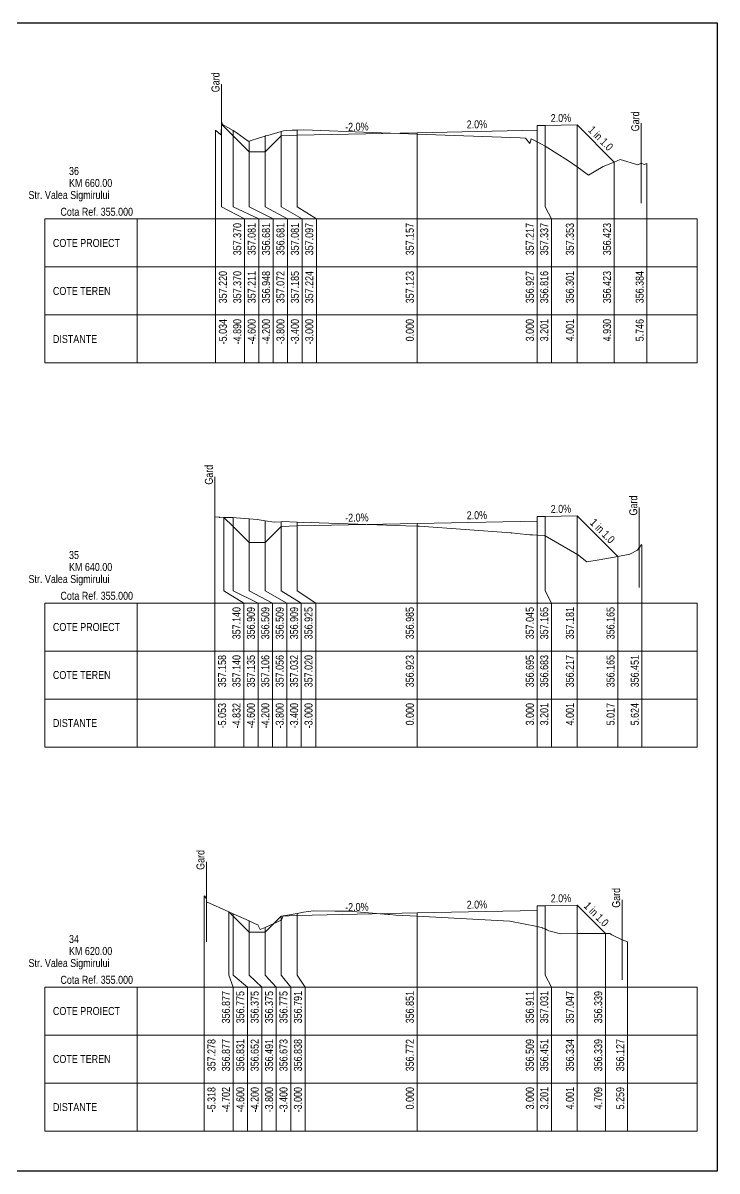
# Model space of a CAD drawing. Extents: x 1 to 634, y 0 to 594.
# Drawn here: x 317.15 to 334.5, y 0 to 28.7 of the extents above; entities that cross this region are included whole.
import ezdxf
from ezdxf.enums import TextEntityAlignment as Align

# ---------------------------------------------------------------- set-up
doc = ezdxf.new("R2010")
doc.units = 0
doc.header["$MEASUREMENT"] = 0
doc.layers.add('ARD-No Plot', color=1, linetype='Continuous', lineweight=0, plot=False)
for name, color, linetype, lineweight in [('Cartus', 7, 'Continuous', 0), ('DESIGN-TEXT', 7, 'Continuous', 0), ('EXISTING-TEXT', 7, 'Continuous', 0), ('LINES', 7, 'Continuous', 0), ('Text', 7, 'Continuous', 0), ('X-RL', 7, 'Continuous', 0), ('XPLOT-DESIGN', 5, 'Continuous', 0), ('XPLOT-EXISTING', 3, 'Continuous', 0), ('XPLOT-GRADE', 7, 'Continuous', 0), ('XPLOT-KM', 7, 'Continuous', 0), ('XPLOT-TITLE', 7, 'Continuous', 0)]:
    doc.layers.add(name, color=color, linetype=linetype, lineweight=lineweight)
doc.styles.add('$6$$0$Arial', font='arial.ttf', dxfattribs={"width": 0.8})

# ---------------------------------------------------------------- blocks, each defined once
blk = doc.blocks.new('$5$$0$A3_TRANSV_ALIN_TIRENA')
at = {"layer": ''}
blk.add_lwpolyline([(0, 0), (0, 287), (345, 287), (345, 0)], close=True, dxfattribs=at)

msp = doc.modelspace()

# ---------------------------------------------------------------- linework, layer by layer
at = {"layer": 'LINES'}
for p, q in [((322.112, 27.168), (322.112, 25.168)), ((322.11, 24.1), (322.11, 26.17)), ((322.11, 24.1), (322.11, 26.17)), ((322.11, 24.1), (322.11, 26.17)), ((330.201, 24.1), (330.201, 26.137)), ((330.201, 24.1), (330.201, 26.137)), ((330.201, 24.1), (330.201, 26.137)), ((331.001, 24.1), (331.001, 26.153)), ((331.001, 24.1), (331.001, 26.153)), ((331.001, 24.1), (331.001, 26.153)), ((332.605, 26.192), (332.605, 24.192)), ((321.966, 24.1), (321.966, 26.02)), ((321.966, 24.1), (321.966, 26.02)), ((322.4, 24.1), (322.4, 26.011)), ((322.4, 24.1), (322.4, 26.011)), ((322.4, 24.1), (322.4, 26.011)), ((323.2, 24.1), (323.2, 25.872)), ((323.2, 24.1), (323.2, 25.872)), ((323.2, 24.1), (323.2, 25.872)), ((323.6, 24.1), (323.6, 25.985)), ((323.6, 24.1), (323.6, 25.985)), ((323.6, 24.1), (323.6, 25.985)), ((324, 24.1), (324, 26.024)), ((324, 24.1), (324, 26.024)), ((324, 24.1), (324, 26.024)), ((327, 24.1), (327, 25.957)), ((327, 24.1), (327, 25.957)), ((327, 24.1), (327, 25.957)), ((330, 24.1), (330, 26.017)), ((330, 24.1), (330, 26.017)), ((330, 24.1), (330, 26.017)), ((322.8, 24.1), (322.8, 25.748)), ((322.8, 24.1), (322.8, 25.748)), ((322.8, 24.1), (322.8, 25.748)), ((331.93, 24.1), (331.93, 25.223)), ((331.93, 24.1), (331.93, 25.223)), ((331.93, 24.1), (331.93, 25.223)), ((332.746, 24.1), (332.746, 25.184)), ((332.746, 24.1), (332.746, 25.184)), ((321.966, 23.8), (321.966, 24.1)), ((321.966, 23.8), (321.966, 24.1)), ((322.686, 23.8), (322.11, 24.1)), ((322.686, 23.8), (322.11, 24.1)), ((322.686, 23.8), (322.11, 24.1)), ((323.046, 23.8), (322.4, 24.1)), ((323.046, 23.8), (322.4, 24.1)), ((323.046, 23.8), (322.4, 24.1)), ((323.406, 23.8), (322.8, 24.1)), ((323.406, 23.8), (322.8, 24.1)), ((323.406, 23.8), (322.8, 24.1)), ((323.766, 23.8), (323.2, 24.1)), ((323.766, 23.8), (323.2, 24.1)), ((323.766, 23.8), (323.2, 24.1)), ((324.126, 23.8), (323.6, 24.1)), ((324.126, 23.8), (323.6, 24.1)), ((324.126, 23.8), (323.6, 24.1)), ((324.486, 23.8), (324, 24.1)), ((324.486, 23.8), (324, 24.1)), ((324.486, 23.8), (324, 24.1)), ((327, 23.8), (327, 24.1)), ((327, 23.8), (327, 24.1)), ((327, 23.8), (327, 24.1)), ((330, 23.8), (330, 24.1)), ((330, 23.8), (330, 24.1)), ((330, 23.8), (330, 24.1)), ((330.36, 23.8), (330.201, 24.1)), ((330.36, 23.8), (330.201, 24.1)), ((330.36, 23.8), (330.201, 24.1)), ((331.001, 23.8), (331.001, 24.1)), ((331.001, 23.8), (331.001, 24.1)), ((331.001, 23.8), (331.001, 24.1)), ((331.93, 23.8), (331.93, 24.1)), ((331.93, 23.8), (331.93, 24.1)), ((331.93, 23.8), (331.93, 24.1)), ((332.746, 23.8), (332.746, 24.1)), ((332.746, 23.8), (332.746, 24.1)), ((317.698, 22.6), (317.698, 23.8)), ((317.698, 23.8), (320, 23.8)), ((320, 20.2), (320, 23.8)), ((320, 23.8), (334, 23.8)), ((321.966, 20.2), (321.966, 23.8)), ((321.966, 20.2), (321.966, 23.8)), ((322.686, 20.2), (322.686, 23.8)), ((322.686, 20.2), (322.686, 23.8)), ((322.686, 20.2), (322.686, 23.8)), ((323.046, 20.2), (323.046, 23.8)), ((323.046, 20.2), (323.046, 23.8)), ((323.046, 20.2), (323.046, 23.8)), ((323.406, 20.2), (323.406, 23.8)), ((323.406, 20.2), (323.406, 23.8)), ((323.406, 20.2), (323.406, 23.8)), ((323.766, 20.2), (323.766, 23.8)), ((323.766, 20.2), (323.766, 23.8)), ((323.766, 20.2), (323.766, 23.8)), ((324.126, 20.2), (324.126, 23.8)), ((324.126, 20.2), (324.126, 23.8)), ((324.126, 20.2), (324.126, 23.8)), ((324.486, 20.2), (324.486, 23.8)), ((324.486, 20.2), (324.486, 23.8)), ((324.486, 20.2), (324.486, 23.8)), ((327, 20.2), (327, 23.8)), ((327, 20.2), (327, 23.8)), ((327, 20.2), (327, 23.8)), ((330, 20.2), (330, 23.8)), ((330, 20.2), (330, 23.8)), ((330, 20.2), (330, 23.8)), ((330.36, 20.2), (330.36, 23.8)), ((330.36, 20.2), (330.36, 23.8)), ((330.36, 20.2), (330.36, 23.8)), ((331.001, 20.2), (331.001, 23.8)), ((331.001, 20.2), (331.001, 23.8)), ((331.001, 20.2), (331.001, 23.8)), ((331.93, 20.2), (331.93, 23.8)), ((331.93, 20.2), (331.93, 23.8)), ((331.93, 20.2), (331.93, 23.8)), ((332.746, 20.2), (332.746, 23.8)), ((332.746, 20.2), (332.746, 23.8)), ((334, 20.2), (334, 23.8)), ((317.698, 21.4), (317.698, 22.6)), ((317.698, 22.6), (320, 22.6)), ((320, 22.6), (317.698, 22.6)), ((320, 22.6), (334, 22.6)), ((317.698, 20.2), (317.698, 21.4)), ((317.698, 21.4), (320, 21.4)), ((320, 21.4), (317.698, 21.4)), ((320, 21.4), (334, 21.4)), ((320, 20.2), (317.698, 20.2)), ((320, 20.2), (334, 20.2)), ((321.947, 17.358), (321.947, 15.358)), ((330.201, 14.5), (330.201, 16.365)), ((330.201, 14.5), (330.201, 16.365)), ((330.201, 14.5), (330.201, 16.365)), ((331.001, 14.5), (331.001, 16.381)), ((331.001, 14.5), (331.001, 16.381)), ((331.001, 14.5), (331.001, 16.381)), ((332.556, 16.589), (332.556, 14.589)), ((321.947, 14.5), (321.947, 16.358)), ((321.947, 14.5), (321.947, 16.358)), ((322.168, 14.5), (322.168, 16.34)), ((322.168, 14.5), (322.168, 16.34)), ((322.168, 14.5), (322.168, 16.34)), ((322.4, 14.5), (322.4, 16.335)), ((322.4, 14.5), (322.4, 16.335)), ((322.4, 14.5), (322.4, 16.335)), ((322.8, 14.5), (322.8, 16.306)), ((322.8, 14.5), (322.8, 16.306)), ((322.8, 14.5), (322.8, 16.306)), ((323.2, 14.5), (323.2, 16.256)), ((323.2, 14.5), (323.2, 16.256)), ((323.2, 14.5), (323.2, 16.256)), ((323.6, 14.5), (323.6, 16.232)), ((323.6, 14.5), (323.6, 16.232)), ((323.6, 14.5), (323.6, 16.232)), ((324, 14.5), (324, 16.22)), ((324, 14.5), (324, 16.22)), ((324, 14.5), (324, 16.22)), ((327, 14.5), (327, 16.185)), ((327, 14.5), (327, 16.185)), ((327, 14.5), (327, 16.185)), ((330, 14.5), (330, 16.245)), ((330, 14.5), (330, 16.245)), ((330, 14.5), (330, 16.245)), ((332.624, 14.5), (332.624, 15.651)), ((332.624, 14.5), (332.624, 15.651)), ((332.017, 14.5), (332.017, 15.365)), ((332.017, 14.5), (332.017, 15.365)), ((332.017, 14.5), (332.017, 15.365)), ((321.947, 14.2), (321.947, 14.5)), ((321.947, 14.2), (321.947, 14.5)), ((322.667, 14.2), (322.168, 14.5)), ((322.667, 14.2), (322.168, 14.5)), ((322.667, 14.2), (322.168, 14.5)), ((323.027, 14.2), (322.4, 14.5)), ((323.027, 14.2), (322.4, 14.5)), ((323.027, 14.2), (322.4, 14.5)), ((323.387, 14.2), (322.8, 14.5)), ((323.387, 14.2), (322.8, 14.5)), ((323.387, 14.2), (322.8, 14.5)), ((323.747, 14.2), (323.2, 14.5)), ((323.747, 14.2), (323.2, 14.5)), ((323.747, 14.2), (323.2, 14.5)), ((324.107, 14.2), (323.6, 14.5)), ((324.107, 14.2), (323.6, 14.5)), ((324.107, 14.2), (323.6, 14.5)), ((324.467, 14.2), (324, 14.5)), ((324.467, 14.2), (324, 14.5)), ((324.467, 14.2), (324, 14.5)), ((327, 14.2), (327, 14.5)), ((327, 14.2), (327, 14.5)), ((327, 14.2), (327, 14.5)), ((330, 14.2), (330, 14.5)), ((330, 14.2), (330, 14.5)), ((330, 14.2), (330, 14.5)), ((330.36, 14.2), (330.201, 14.5)), ((330.36, 14.2), (330.201, 14.5)), ((330.36, 14.2), (330.201, 14.5)), ((331.001, 14.2), (331.001, 14.5)), ((331.001, 14.2), (331.001, 14.5)), ((331.001, 14.2), (331.001, 14.5)), ((332.017, 14.2), (332.017, 14.5)), ((332.017, 14.2), (332.017, 14.5)), ((332.017, 14.2), (332.017, 14.5)), ((332.624, 14.2), (332.624, 14.5)), ((332.624, 14.2), (332.624, 14.5)), ((317.698, 13), (317.698, 14.2)), ((317.698, 14.2), (320, 14.2)), ((320, 10.6), (320, 14.2)), ((320, 14.2), (334, 14.2)), ((321.947, 10.6), (321.947, 14.2)), ((321.947, 10.6), (321.947, 14.2)), ((322.667, 10.6), (322.667, 14.2)), ((322.667, 10.6), (322.667, 14.2)), ((322.667, 10.6), (322.667, 14.2)), ((323.027, 10.6), (323.027, 14.2)), ((323.027, 10.6), (323.027, 14.2)), ((323.027, 10.6), (323.027, 14.2)), ((323.387, 10.6), (323.387, 14.2)), ((323.387, 10.6), (323.387, 14.2)), ((323.387, 10.6), (323.387, 14.2)), ((323.747, 10.6), (323.747, 14.2)), ((323.747, 10.6), (323.747, 14.2)), ((323.747, 10.6), (323.747, 14.2)), ((324.107, 10.6), (324.107, 14.2)), ((324.107, 10.6), (324.107, 14.2)), ((324.107, 10.6), (324.107, 14.2)), ((324.467, 10.6), (324.467, 14.2)), ((324.467, 10.6), (324.467, 14.2)), ((324.467, 10.6), (324.467, 14.2)), ((327, 10.6), (327, 14.2)), ((327, 10.6), (327, 14.2)), ((327, 10.6), (327, 14.2)), ((330, 10.6), (330, 14.2)), ((330, 10.6), (330, 14.2)), ((330, 10.6), (330, 14.2)), ((330.36, 10.6), (330.36, 14.2)), ((330.36, 10.6), (330.36, 14.2)), ((330.36, 10.6), (330.36, 14.2)), ((331.001, 10.6), (331.001, 14.2)), ((331.001, 10.6), (331.001, 14.2)), ((331.001, 10.6), (331.001, 14.2)), ((332.017, 10.6), (332.017, 14.2)), ((332.017, 10.6), (332.017, 14.2)), ((332.017, 10.6), (332.017, 14.2)), ((332.624, 10.6), (332.624, 14.2)), ((332.624, 10.6), (332.624, 14.2)), ((334, 10.6), (334, 14.2)), ((317.698, 11.8), (317.698, 13)), ((317.698, 13), (320, 13)), ((320, 13), (317.698, 13)), ((320, 13), (334, 13)), ((317.698, 10.6), (317.698, 11.8)), ((317.698, 11.8), (320, 11.8)), ((320, 11.8), (317.698, 11.8)), ((320, 11.8), (334, 11.8)), ((320, 10.6), (317.698, 10.6)), ((320, 10.6), (334, 10.6)), ((321.736, 7.729), (321.736, 5.729)), ((321.682, 4.9), (321.682, 6.878)), ((321.682, 4.9), (321.682, 6.878)), ((330.201, 4.9), (330.201, 6.631)), ((330.201, 4.9), (330.201, 6.631)), ((330.201, 4.9), (330.201, 6.631)), ((331.001, 4.9), (331.001, 6.647)), ((331.001, 4.9), (331.001, 6.647)), ((331.001, 4.9), (331.001, 6.647)), ((332.127, 6.781), (332.127, 4.781)), ((322.298, 4.9), (322.298, 6.477)), ((322.298, 4.9), (322.298, 6.477)), ((322.298, 4.9), (322.298, 6.477)), ((322.4, 4.9), (322.4, 6.431)), ((322.4, 4.9), (322.4, 6.431)), ((322.4, 4.9), (322.4, 6.431)), ((323.6, 4.9), (323.6, 6.375)), ((323.6, 4.9), (323.6, 6.375)), ((323.6, 4.9), (323.6, 6.375)), ((324, 4.9), (324, 6.438)), ((324, 4.9), (324, 6.438)), ((324, 4.9), (324, 6.438)), ((327, 4.9), (327, 6.451)), ((327, 4.9), (327, 6.451)), ((327, 4.9), (327, 6.451)), ((330, 4.9), (330, 6.511)), ((330, 4.9), (330, 6.511)), ((330, 4.9), (330, 6.511)), ((322.8, 4.9), (322.8, 6.252)), ((322.8, 4.9), (322.8, 6.252)), ((322.8, 4.9), (322.8, 6.252)), ((323.2, 4.9), (323.2, 6.091)), ((323.2, 4.9), (323.2, 6.091)), ((323.2, 4.9), (323.2, 6.091)), ((331.709, 4.9), (331.709, 5.939)), ((331.709, 4.9), (331.709, 5.939)), ((331.709, 4.9), (331.709, 5.939)), ((332.259, 4.9), (332.259, 5.727)), ((332.259, 4.9), (332.259, 5.727)), ((321.682, 4.6), (321.682, 4.9)), ((321.682, 4.6), (321.682, 4.9)), ((322.402, 4.6), (322.298, 4.9)), ((322.402, 4.6), (322.298, 4.9)), ((322.402, 4.6), (322.298, 4.9)), ((322.762, 4.6), (322.4, 4.9)), ((322.762, 4.6), (322.4, 4.9)), ((322.762, 4.6), (322.4, 4.9)), ((323.122, 4.6), (322.8, 4.9)), ((323.122, 4.6), (322.8, 4.9)), ((323.122, 4.6), (322.8, 4.9)), ((323.482, 4.6), (323.2, 4.9)), ((323.482, 4.6), (323.2, 4.9)), ((323.482, 4.6), (323.2, 4.9)), ((323.842, 4.6), (323.6, 4.9)), ((323.842, 4.6), (323.6, 4.9)), ((323.842, 4.6), (323.6, 4.9)), ((324.202, 4.6), (324, 4.9)), ((324.202, 4.6), (324, 4.9)), ((324.202, 4.6), (324, 4.9)), ((327, 4.6), (327, 4.9)), ((327, 4.6), (327, 4.9)), ((327, 4.6), (327, 4.9)), ((330, 4.6), (330, 4.9)), ((330, 4.6), (330, 4.9)), ((330, 4.6), (330, 4.9)), ((330.36, 4.6), (330.201, 4.9)), ((330.36, 4.6), (330.201, 4.9)), ((330.36, 4.6), (330.201, 4.9)), ((331.001, 4.6), (331.001, 4.9)), ((331.001, 4.6), (331.001, 4.9)), ((331.001, 4.6), (331.001, 4.9)), ((331.709, 4.6), (331.709, 4.9)), ((331.709, 4.6), (331.709, 4.9)), ((331.709, 4.6), (331.709, 4.9)), ((332.259, 4.6), (332.259, 4.9)), ((332.259, 4.6), (332.259, 4.9)), ((317.698, 3.4), (317.698, 4.6)), ((317.698, 4.6), (320, 4.6)), ((320, 1), (320, 4.6)), ((320, 4.6), (334, 4.6)), ((321.682, 1), (321.682, 4.6)), ((321.682, 1), (321.682, 4.6)), ((322.402, 1), (322.402, 4.6)), ((322.402, 1), (322.402, 4.6)), ((322.402, 1), (322.402, 4.6)), ((322.762, 1), (322.762, 4.6)), ((322.762, 1), (322.762, 4.6)), ((322.762, 1), (322.762, 4.6)), ((323.122, 1), (323.122, 4.6)), ((323.122, 1), (323.122, 4.6)), ((323.122, 1), (323.122, 4.6)), ((323.482, 1), (323.482, 4.6)), ((323.482, 1), (323.482, 4.6)), ((323.482, 1), (323.482, 4.6)), ((323.842, 1), (323.842, 4.6)), ((323.842, 1), (323.842, 4.6)), ((323.842, 1), (323.842, 4.6)), ((324.202, 1), (324.202, 4.6)), ((324.202, 1), (324.202, 4.6)), ((324.202, 1), (324.202, 4.6)), ((327, 1), (327, 4.6)), ((327, 1), (327, 4.6)), ((327, 1), (327, 4.6)), ((330, 1), (330, 4.6)), ((330, 1), (330, 4.6)), ((330, 1), (330, 4.6)), ((330.36, 1), (330.36, 4.6)), ((330.36, 1), (330.36, 4.6)), ((330.36, 1), (330.36, 4.6)), ((331.001, 1), (331.001, 4.6)), ((331.001, 1), (331.001, 4.6)), ((331.001, 1), (331.001, 4.6)), ((331.709, 1), (331.709, 4.6)), ((331.709, 1), (331.709, 4.6)), ((331.709, 1), (331.709, 4.6)), ((332.259, 1), (332.259, 4.6)), ((332.259, 1), (332.259, 4.6)), ((334, 1), (334, 4.6)), ((317.698, 2.2), (317.698, 3.4)), ((317.698, 3.4), (320, 3.4)), ((320, 3.4), (317.698, 3.4)), ((320, 3.4), (334, 3.4)), ((317.698, 1), (317.698, 2.2)), ((317.698, 2.2), (320, 2.2)), ((320, 2.2), (317.698, 2.2)), ((320, 2.2), (334, 2.2)), ((320, 1), (317.698, 1)), ((320, 1), (334, 1))]:
    msp.add_line(p, q, dxfattribs=at)
at = {"layer": 'XPLOT-DESIGN'}
for p, q in [((322.11, 26.17), (322.4, 25.881)), ((330, 26.017), (330.001, 26.137)), ((330.001, 26.137), (330.201, 26.137)), ((330.201, 26.137), (331.001, 26.153)), ((331.001, 26.153), (331.93, 25.223)), ((322.4, 25.881), (322.8, 25.481)), ((323.2, 25.481), (323.6, 25.881)), ((323.6, 25.881), (324, 25.897)), ((324, 25.897), (327, 25.957)), ((327, 25.957), (330, 26.017)), ((322.8, 25.481), (323.2, 25.481)), ((330, 16.245), (330.001, 16.365)), ((330.001, 16.365), (330.201, 16.365)), ((330.201, 16.365), (331.001, 16.381)), ((331.001, 16.381), (332.017, 15.365)), ((322.168, 16.34), (322.4, 16.109)), ((322.4, 16.109), (322.8, 15.709)), ((323.2, 15.709), (323.6, 16.109)), ((323.6, 16.109), (324, 16.125)), ((324, 16.125), (327, 16.185)), ((327, 16.185), (330, 16.245)), ((322.8, 15.709), (323.2, 15.709)), ((330, 6.511), (330.001, 6.631)), ((330.001, 6.631), (330.201, 6.631)), ((330.201, 6.631), (331.001, 6.647)), ((331.001, 6.647), (331.709, 5.939)), ((322.298, 6.477), (322.4, 6.375)), ((322.4, 6.375), (322.8, 5.975)), ((323.2, 5.975), (323.6, 6.375)), ((323.6, 6.375), (324, 6.391)), ((324, 6.391), (327, 6.451)), ((327, 6.451), (330, 6.511)), ((322.8, 5.975), (323.2, 5.975))]:
    msp.add_line(p, q, dxfattribs=at)
at = {"layer": 'XPLOT-EXISTING'}
for p, q in [((322.102, 25.915), (322.11, 26.17)), ((322.11, 26.17), (322.112, 26.234)), ((322.112, 26.234), (322.141, 26.161)), ((322.141, 26.161), (322.4, 26.011)), ((321.966, 26.02), (322.096, 25.907)), ((322.096, 25.907), (322.102, 25.915)), ((322.4, 26.011), (322.507, 25.949)), ((322.507, 25.949), (322.778, 25.741)), ((322.8, 25.748), (323.064, 25.83)), ((323.064, 25.83), (323.2, 25.872)), ((323.2, 25.872), (323.215, 25.877)), ((323.215, 25.877), (323.267, 25.886)), ((323.267, 25.886), (323.6, 25.985)), ((323.6, 25.985), (323.658, 26.002)), ((323.658, 26.002), (323.745, 26.008)), ((323.745, 26.008), (323.877, 26.021)), ((323.877, 26.021), (324, 26.024)), ((324, 26.024), (324.174, 26.029)), ((324.174, 26.029), (325.88, 25.961)), ((325.88, 25.961), (326.574, 25.939)), ((326.574, 25.939), (327, 25.923)), ((327, 25.923), (327, 25.923)), ((327, 25.923), (329.581, 25.83)), ((322.778, 25.741), (322.8, 25.748)), ((329.581, 25.83), (329.708, 25.821)), ((329.708, 25.821), (329.823, 25.685)), ((329.823, 25.685), (329.853, 25.801)), ((329.853, 25.801), (330, 25.727)), ((330, 25.727), (330.113, 25.67)), ((330.113, 25.67), (330.201, 25.616)), ((330.201, 25.616), (330.789, 25.255)), ((331.93, 25.223), (332.077, 25.283)), ((332.077, 25.283), (332.522, 25.155)), ((330.789, 25.255), (331.001, 25.101)), ((331.001, 25.101), (331.289, 24.891)), ((331.289, 24.891), (331.652, 25.11)), ((331.652, 25.11), (331.93, 25.223)), ((332.522, 25.155), (332.605, 25.192)), ((332.605, 25.192), (332.675, 25.161)), ((332.675, 25.161), (332.746, 25.184)), ((321.947, 16.358), (322.052, 16.343)), ((322.052, 16.343), (322.064, 16.337)), ((322.064, 16.337), (322.066, 16.336)), ((322.066, 16.336), (322.068, 16.339)), ((322.068, 16.339), (322.074, 16.343)), ((322.074, 16.343), (322.168, 16.34)), ((322.168, 16.34), (322.4, 16.335)), ((322.4, 16.335), (322.475, 16.333)), ((322.475, 16.333), (322.8, 16.306)), ((322.8, 16.306), (323.002, 16.289)), ((323.002, 16.289), (323.2, 16.256)), ((323.2, 16.256), (323.425, 16.219)), ((323.425, 16.219), (323.6, 16.232)), ((323.6, 16.232), (323.629, 16.234)), ((323.629, 16.234), (324, 16.22)), ((324, 16.22), (324.306, 16.208)), ((324.306, 16.208), (324.365, 16.21)), ((324.365, 16.21), (324.55, 16.203)), ((324.55, 16.203), (326.724, 16.133)), ((326.724, 16.133), (327, 16.123)), ((327, 16.123), (327, 16.123)), ((327, 16.123), (327.059, 16.121)), ((327.059, 16.121), (329.349, 15.958)), ((329.349, 15.958), (329.362, 15.942)), ((329.362, 15.942), (329.366, 15.958)), ((329.366, 15.958), (329.491, 15.936)), ((329.491, 15.936), (329.494, 15.936)), ((329.494, 15.936), (329.816, 15.907)), ((329.816, 15.907), (329.889, 15.901)), ((329.889, 15.901), (330, 15.895)), ((330, 15.895), (330.198, 15.885)), ((330.198, 15.885), (330.201, 15.883)), ((330.201, 15.883), (330.992, 15.423)), ((332.322, 15.419), (332.515, 15.519)), ((332.515, 15.519), (332.556, 15.589)), ((332.556, 15.589), (332.561, 15.574)), ((332.561, 15.574), (332.603, 15.659)), ((332.603, 15.659), (332.624, 15.651)), ((330.992, 15.423), (331.001, 15.417)), ((331.001, 15.417), (331.243, 15.232)), ((331.243, 15.232), (331.553, 15.281)), ((331.553, 15.281), (332.017, 15.365)), ((332.017, 15.365), (332.322, 15.419)), ((321.682, 6.878), (321.722, 6.827)), ((321.722, 6.827), (321.726, 6.877)), ((321.726, 6.877), (321.726, 6.871)), ((321.726, 6.871), (321.736, 6.729)), ((321.736, 6.729), (322.298, 6.477)), ((322.298, 6.477), (322.4, 6.431)), ((322.4, 6.431), (322.8, 6.252)), ((323.61, 6.277), (323.654, 6.376)), ((323.654, 6.376), (323.66, 6.382)), ((323.66, 6.382), (323.662, 6.377)), ((323.662, 6.377), (324, 6.438)), ((324, 6.438), (324.163, 6.468)), ((324.163, 6.468), (324.409, 6.501)), ((324.409, 6.501), (324.948, 6.499)), ((324.948, 6.499), (325.294, 6.5)), ((325.294, 6.5), (326.277, 6.413)), ((326.277, 6.413), (326.315, 6.41)), ((326.315, 6.41), (326.473, 6.399)), ((326.473, 6.399), (327, 6.372)), ((327, 6.372), (327, 6.372)), ((327, 6.372), (329.324, 6.249)), ((322.8, 6.252), (322.957, 6.181)), ((322.957, 6.181), (323.023, 6.154)), ((323.023, 6.154), (323.081, 6.037)), ((323.081, 6.037), (323.2, 6.091)), ((323.2, 6.091), (323.6, 6.273)), ((323.6, 6.273), (323.61, 6.277)), ((329.324, 6.249), (330, 6.109)), ((330, 6.109), (330.133, 6.081)), ((330.133, 6.081), (330.147, 6.075)), ((330.147, 6.075), (330.201, 6.051)), ((330.201, 6.051), (330.247, 6.03)), ((330.247, 6.03), (330.294, 6.001)), ((330.294, 6.001), (330.585, 5.931)), ((330.585, 5.931), (331.001, 5.934)), ((331.001, 5.934), (331.61, 5.939)), ((331.61, 5.939), (331.709, 5.939)), ((331.709, 5.939), (331.818, 5.939)), ((331.818, 5.939), (331.867, 5.903)), ((331.867, 5.903), (332.127, 5.781)), ((332.127, 5.781), (332.259, 5.727))]:
    msp.add_line(p, q, dxfattribs=at)

# ---------------------------------------------------------------- block references
at = {"layer": 'Cartus', "xscale": 0.1, "yscale": 0.1, "zscale": 0.1}
msp.add_blockref('$5$$0$A3_TRANSV_ALIN_TIRENA', (300, 0), dxfattribs=at)

# ---------------------------------------------------------------- texts
at = {"layer": 'ARD-No Plot', "style": '$6$$0$Arial', "width": 0.8}
for p in [(318.3, 24.3), (318.3, 14.7), (318.3, 5.1)]:
    msp.add_text('Str. Valea Sigmirului', height=0.2, dxfattribs=at).set_placement(p, align=Align.CENTER)
at = {"layer": 'DESIGN-TEXT', "style": '$6$$0$Arial', "width": 0.8}
for s, p in [('357.370', (322.606, 23.7)), ('357.081', (322.966, 23.7)), ('356.681', (323.326, 23.7)), ('356.681', (323.686, 23.7)), ('357.081', (324.046, 23.7)), ('357.097', (324.406, 23.7)), ('357.157', (326.92, 23.7)), ('357.217', (329.92, 23.7)), ('357.337', (330.28, 23.7)), ('357.353', (330.921, 23.7)), ('356.423', (331.85, 23.7)), ('357.140', (322.587, 14.1)), ('356.909', (322.947, 14.1)), ('356.509', (323.307, 14.1)), ('356.509', (323.667, 14.1)), ('356.909', (324.027, 14.1)), ('356.925', (324.387, 14.1)), ('356.985', (326.92, 14.1)), ('357.045', (329.92, 14.1)), ('357.165', (330.28, 14.1)), ('357.181', (330.921, 14.1)), ('356.165', (331.937, 14.1)), ('356.877', (322.322, 4.5)), ('356.775', (322.682, 4.5)), ('356.375', (323.042, 4.5)), ('356.375', (323.402, 4.5)), ('356.775', (323.762, 4.5)), ('356.791', (324.122, 4.5)), ('356.851', (326.92, 4.5)), ('356.911', (329.92, 4.5)), ('357.031', (330.28, 4.5)), ('357.047', (330.921, 4.5)), ('356.339', (331.629, 4.5))]:
    msp.add_text(s, height=0.2, rotation=90, dxfattribs=at).set_placement(p, align=Align.RIGHT)
at = {"layer": 'EXISTING-TEXT', "style": '$6$$0$Arial', "width": 0.8}
for s, p in [('357.220', (322.246, 22.5)), ('357.370', (322.606, 22.5)), ('357.211', (322.966, 22.5)), ('356.948', (323.326, 22.5)), ('357.072', (323.686, 22.5)), ('357.185', (324.046, 22.5)), ('357.224', (324.406, 22.5)), ('357.123', (326.92, 22.5)), ('357.123', (326.92, 22.5)), ('356.927', (329.92, 22.5)), ('356.816', (330.28, 22.5)), ('356.301', (330.921, 22.5)), ('356.423', (331.85, 22.5)), ('356.384', (332.666, 22.5)), ('357.158', (322.227, 12.9)), ('357.140', (322.587, 12.9)), ('357.135', (322.947, 12.9)), ('357.106', (323.307, 12.9)), ('357.056', (323.667, 12.9)), ('357.032', (324.027, 12.9)), ('357.020', (324.387, 12.9)), ('356.923', (326.92, 12.9)), ('356.923', (326.92, 12.9)), ('356.695', (329.92, 12.9)), ('356.683', (330.28, 12.9)), ('356.217', (330.921, 12.9)), ('356.165', (331.937, 12.9)), ('356.451', (332.544, 12.9)), ('357.278', (321.962, 3.3)), ('356.877', (322.322, 3.3)), ('356.831', (322.682, 3.3)), ('356.652', (323.042, 3.3)), ('356.491', (323.402, 3.3)), ('356.673', (323.762, 3.3)), ('356.838', (324.122, 3.3)), ('356.772', (326.92, 3.3)), ('356.772', (326.92, 3.3)), ('356.509', (329.92, 3.3)), ('356.451', (330.28, 3.3)), ('356.334', (330.921, 3.3)), ('356.339', (331.629, 3.3)), ('356.127', (332.179, 3.3))]:
    msp.add_text(s, height=0.2, rotation=90, dxfattribs=at).set_placement(p, align=Align.RIGHT)
at = {"layer": 'Text', "style": '$6$$0$Arial', "width": 0.8}
for p in [(322.062, 26.968), (332.555, 25.992), (321.897, 17.158), (332.506, 16.389), (321.686, 7.529), (332.077, 6.581)]:
    msp.add_text('Gard', height=0.2, rotation=90, dxfattribs=at).set_placement(p)
for s, p in [('-5.034', (322.246, 21.3)), ('-5.034', (322.246, 21.3)), ('-4.890', (322.606, 21.3)), ('-4.890', (322.606, 21.3)), ('-4.890', (322.606, 21.3)), ('-4.600', (322.966, 21.3)), ('-4.600', (322.966, 21.3)), ('-4.600', (322.966, 21.3)), ('-4.200', (323.326, 21.3)), ('-4.200', (323.326, 21.3)), ('-4.200', (323.326, 21.3)), ('-3.800', (323.686, 21.3)), ('-3.800', (323.686, 21.3)), ('-3.800', (323.686, 21.3)), ('-3.400', (324.046, 21.3)), ('-3.400', (324.046, 21.3)), ('-3.400', (324.046, 21.3)), ('-3.000', (324.406, 21.3)), ('-3.000', (324.406, 21.3)), ('-3.000', (324.406, 21.3)), ('0.000', (326.92, 21.3)), ('0.000', (326.92, 21.3)), ('0.000', (326.92, 21.3)), ('3.000', (329.92, 21.3)), ('3.000', (329.92, 21.3)), ('3.000', (329.92, 21.3)), ('3.201', (330.28, 21.3)), ('3.201', (330.28, 21.3)), ('3.201', (330.28, 21.3)), ('4.001', (330.921, 21.3)), ('4.001', (330.921, 21.3)), ('4.001', (330.921, 21.3)), ('4.930', (331.85, 21.3)), ('4.930', (331.85, 21.3)), ('4.930', (331.85, 21.3)), ('5.746', (332.666, 21.3)), ('5.746', (332.666, 21.3)), ('-5.053', (322.227, 11.7)), ('-5.053', (322.227, 11.7)), ('-4.832', (322.587, 11.7)), ('-4.832', (322.587, 11.7)), ('-4.832', (322.587, 11.7)), ('-4.600', (322.947, 11.7)), ('-4.600', (322.947, 11.7)), ('-4.600', (322.947, 11.7)), ('-4.200', (323.307, 11.7)), ('-4.200', (323.307, 11.7)), ('-4.200', (323.307, 11.7)), ('-3.800', (323.667, 11.7)), ('-3.800', (323.667, 11.7)), ('-3.800', (323.667, 11.7)), ('-3.400', (324.027, 11.7)), ('-3.400', (324.027, 11.7)), ('-3.400', (324.027, 11.7)), ('-3.000', (324.387, 11.7)), ('-3.000', (324.387, 11.7)), ('-3.000', (324.387, 11.7)), ('0.000', (326.92, 11.7)), ('0.000', (326.92, 11.7)), ('0.000', (326.92, 11.7)), ('3.000', (329.92, 11.7)), ('3.000', (329.92, 11.7)), ('3.000', (329.92, 11.7)), ('3.201', (330.28, 11.7)), ('3.201', (330.28, 11.7)), ('3.201', (330.28, 11.7)), ('4.001', (330.921, 11.7)), ('4.001', (330.921, 11.7)), ('4.001', (330.921, 11.7)), ('5.017', (331.937, 11.7)), ('5.017', (331.937, 11.7)), ('5.017', (331.937, 11.7)), ('5.624', (332.544, 11.7)), ('5.624', (332.544, 11.7)), ('-5.318', (321.962, 2.1)), ('-5.318', (321.962, 2.1)), ('-4.702', (322.322, 2.1)), ('-4.702', (322.322, 2.1)), ('-4.702', (322.322, 2.1)), ('-4.600', (322.682, 2.1)), ('-4.600', (322.682, 2.1)), ('-4.600', (322.682, 2.1)), ('-4.200', (323.042, 2.1)), ('-4.200', (323.042, 2.1)), ('-4.200', (323.042, 2.1)), ('-3.800', (323.402, 2.1)), ('-3.800', (323.402, 2.1)), ('-3.800', (323.402, 2.1)), ('-3.400', (323.762, 2.1)), ('-3.400', (323.762, 2.1)), ('-3.400', (323.762, 2.1)), ('-3.000', (324.122, 2.1)), ('-3.000', (324.122, 2.1)), ('-3.000', (324.122, 2.1)), ('0.000', (326.92, 2.1)), ('0.000', (326.92, 2.1)), ('0.000', (326.92, 2.1)), ('3.000', (329.92, 2.1)), ('3.000', (329.92, 2.1)), ('3.000', (329.92, 2.1)), ('3.201', (330.28, 2.1)), ('3.201', (330.28, 2.1)), ('3.201', (330.28, 2.1)), ('4.001', (330.921, 2.1)), ('4.001', (330.921, 2.1)), ('4.001', (330.921, 2.1)), ('4.709', (331.629, 2.1)), ('4.709', (331.629, 2.1)), ('4.709', (331.629, 2.1)), ('5.259', (332.179, 2.1)), ('5.259', (332.179, 2.1))]:
    msp.add_text(s, height=0.2, rotation=90, dxfattribs=at).set_placement(p, align=Align.RIGHT)
at = {"layer": 'X-RL', "style": '$6$$0$Arial', "width": 0.8}
for p in [(319.9, 23.88), (319.9, 14.28), (319.9, 4.68)]:
    msp.add_text('Cota Ref. 355.000', height=0.2, dxfattribs=at).set_placement(p, align=Align.RIGHT)
at = {"layer": 'XPLOT-GRADE', "style": '$6$$0$Arial', "width": 0.8}
for s, rotation, p in [('2.0%', 1.1458, (330.599, 26.225)), ('-2.0%', 1.1458, (325.498, 26.007)), ('2.0%', 1.1458, (328.498, 26.067)), ('1 in 1.0', 315, (331.522, 25.745)), ('2.0%', 1.1458, (330.599, 16.453)), ('-2.0%', 1.1458, (325.498, 16.235)), ('2.0%', 1.1458, (328.498, 16.295)), ('1 in 1.0', 315, (331.566, 15.929)), ('2.0%', 1.1458, (330.599, 6.719)), ('-2.0%', 1.1458, (325.498, 6.501)), ('2.0%', 1.1458, (328.498, 6.561)), ('1 in 1.0', 315, (331.412, 6.35))]:
    msp.add_text(s, height=0.2, rotation=rotation, dxfattribs=at).set_placement(p, align=Align.CENTER)
at = {"layer": 'XPLOT-KM', "style": '$6$$0$Arial', "width": 0.8}
for s, p in [('36', (318.3, 24.9)), ('KM 660.00', (318.3, 24.6)), ('35', (318.3, 15.3)), ('KM 640.00', (318.3, 15)), ('34', (318.3, 5.7)), ('KM 620.00', (318.3, 5.4))]:
    msp.add_text(s, height=0.2, dxfattribs=at).set_placement(p)
at = {"layer": 'XPLOT-TITLE', "style": '$6$$0$Arial', "width": 0.8}
for s, p in [('COTE PROIECT', (317.898, 23.1)), ('COTE TEREN', (317.898, 21.9)), ('DISTANTE', (317.898, 20.7)), ('COTE PROIECT', (317.898, 13.5)), ('COTE TEREN', (317.898, 12.3)), ('DISTANTE', (317.898, 11.1)), ('COTE PROIECT', (317.898, 3.9)), ('COTE TEREN', (317.898, 2.7)), ('DISTANTE', (317.898, 1.5))]:
    msp.add_text(s, height=0.2, dxfattribs=at).set_placement(p)

doc.saveas('drawing.dxf')
